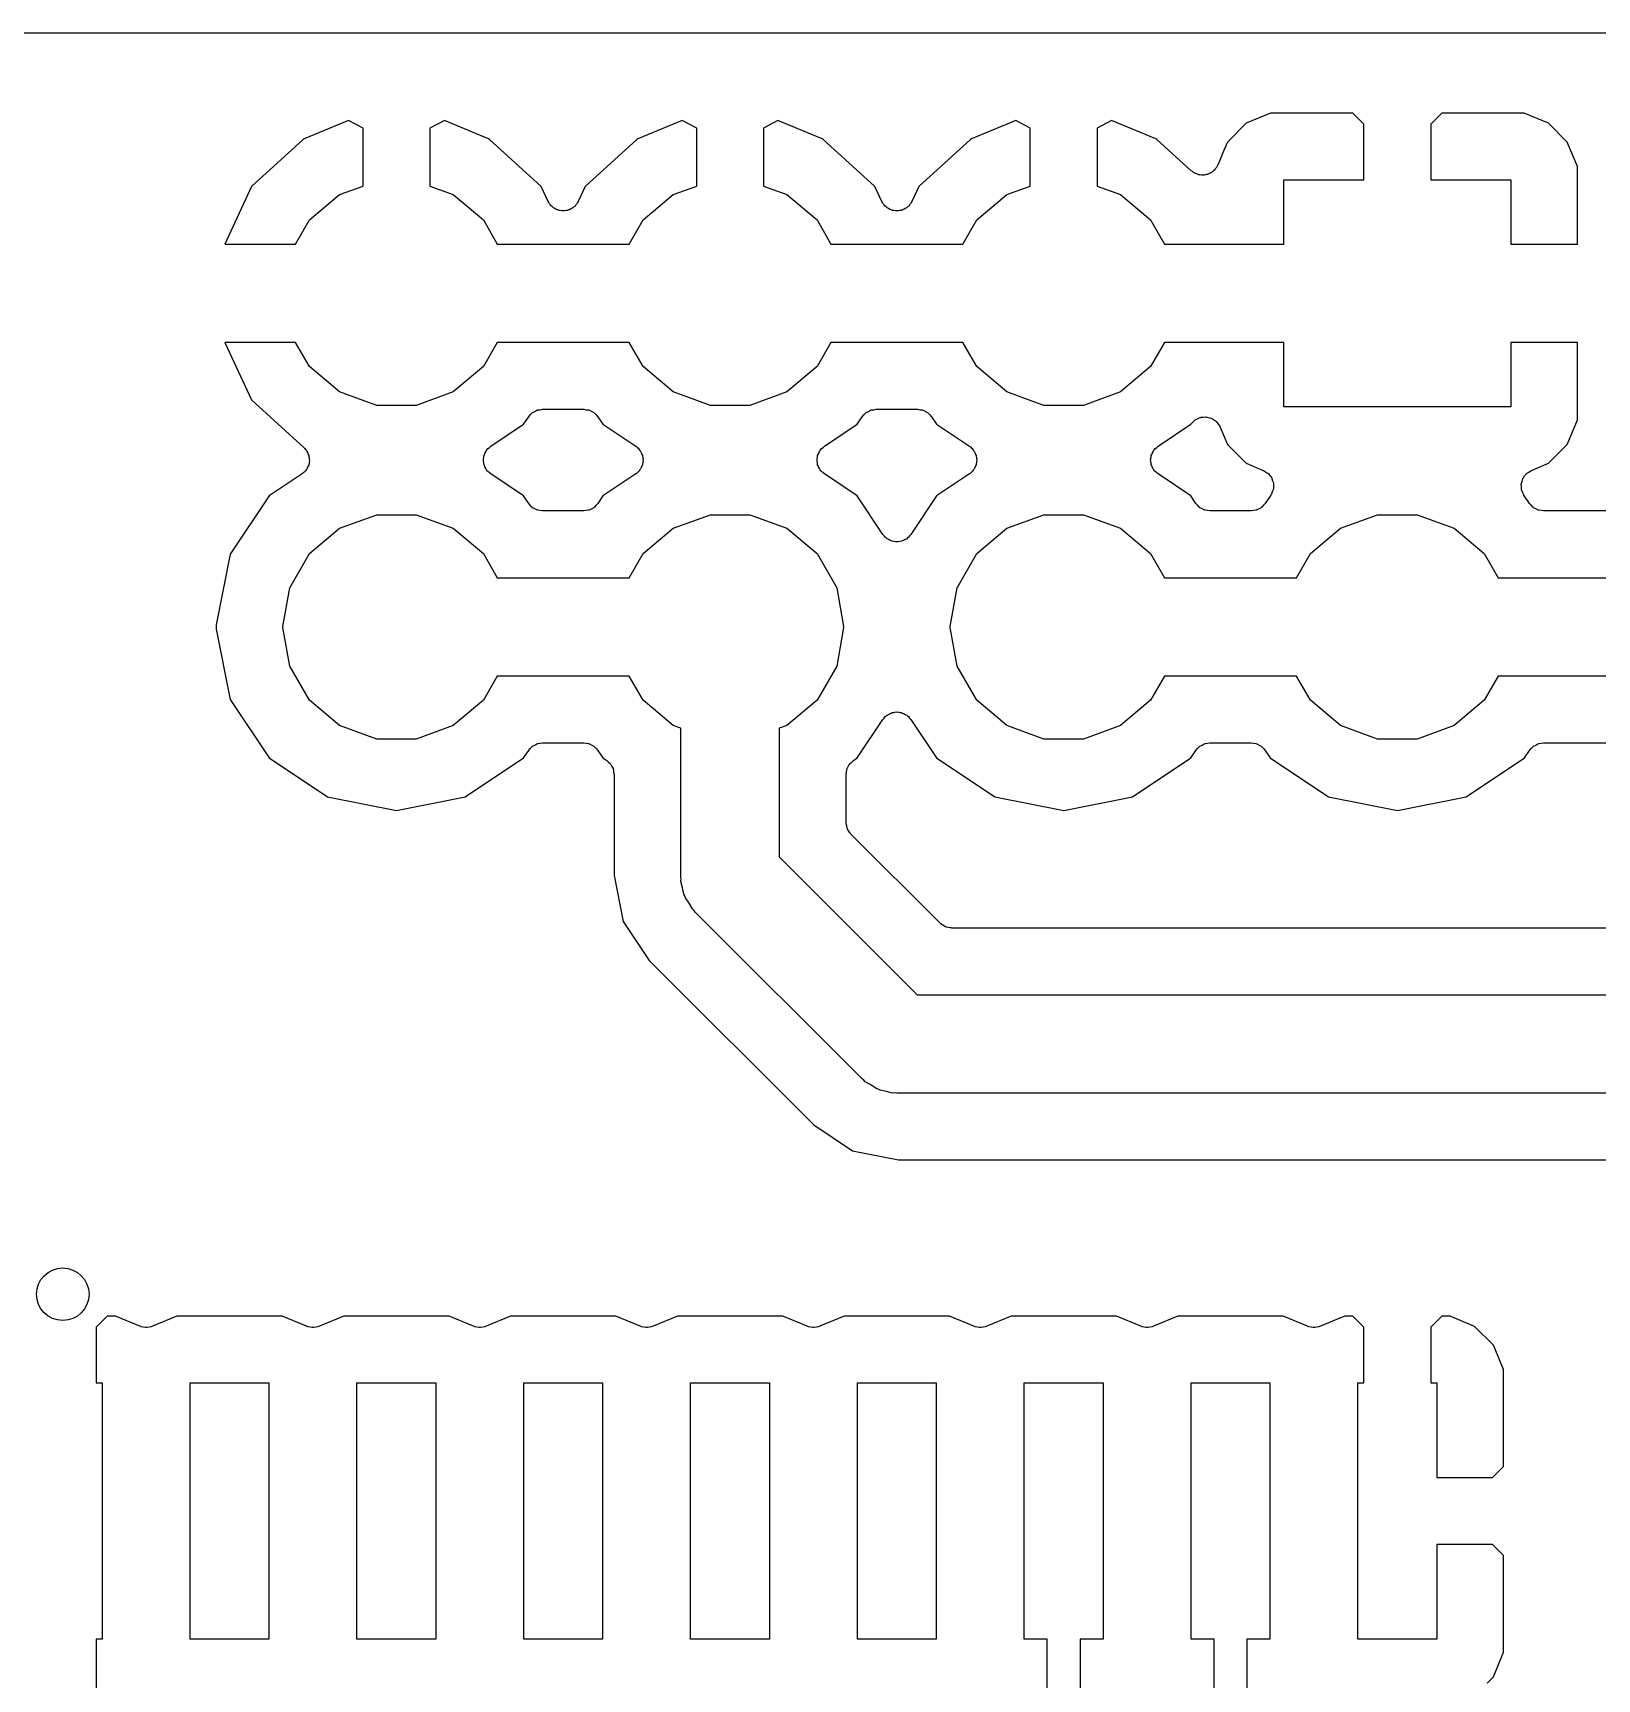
# Model space of a CAD drawing. Extents: x 99.6 to 135.3, y -116.3 to -28.5.
# Drawn here: x 117.25 to 129.16, y -41.03 to -28.5 of the extents above; entities that cross this region are included whole.
import ezdxf

# ---------------------------------------------------------------- set-up
doc = ezdxf.new("R2010")
doc.units = 0
doc.header["$MEASUREMENT"] = 0
doc.layers.add('BLACK', color=7, linetype='CONTINUOUS')

msp = doc.modelspace()

# ---------------------------------------------------------------- linework, layer by layer
at = {"layer": 'Black'}
for p, q in [((99.745, -28.498), (135.205, -28.498)), ((119.65, -29.1651), (119.314, -29.3043)), ((119.761, -29.2231), (119.65, -29.1651)), ((120.38, -29.1651), (120.269, -29.2231)), ((120.716, -29.3043), (120.38, -29.1651)), ((122.19, -29.1651), (121.854, -29.3043)), ((122.301, -29.2231), (122.19, -29.1651)), ((122.92, -29.1651), (122.809, -29.2231)), ((123.256, -29.3043), (122.92, -29.1651)), ((124.73, -29.1651), (124.394, -29.3043)), ((124.841, -29.2231), (124.73, -29.1651)), ((125.46, -29.1651), (125.349, -29.2231)), ((125.796, -29.3043), (125.46, -29.1651)), ((126.484, -29.1857), (126.341, -29.3286)), ((126.67, -29.1084), (126.484, -29.1857)), ((126.484, -29.1857), (126.484, -29.1857)), ((126.484, -29.1857), (126.484, -29.1857)), ((127.297, -29.1084), (126.67, -29.1084)), ((127.381, -29.1928), (127.297, -29.1084)), ((127.381, -29.6164), (127.381, -29.1928)), ((127.973, -29.1084), (127.889, -29.1928)), ((127.889, -29.1928), (127.889, -29.6164)), ((128.6, -29.1084), (127.973, -29.1084)), ((128.786, -29.1857), (128.6, -29.1084)), ((128.929, -29.3286), (128.786, -29.1857)), ((119.305, -29.3103), (118.912, -29.6683)), ((119.314, -29.3043), (119.305, -29.3103)), ((119.761, -29.6641), (119.761, -29.2231)), ((120.269, -29.2231), (120.269, -29.6641)), ((120.725, -29.3103), (120.716, -29.3043)), ((121.118, -29.6683), (120.725, -29.3103)), ((121.845, -29.3103), (121.452, -29.6683)), ((121.854, -29.3043), (121.845, -29.3103)), ((122.301, -29.6641), (122.301, -29.2231)), ((122.809, -29.2231), (122.809, -29.6641)), ((123.265, -29.3103), (123.256, -29.3043)), ((123.658, -29.6683), (123.265, -29.3103)), ((124.385, -29.3103), (123.992, -29.6683)), ((124.394, -29.3043), (124.385, -29.3103)), ((124.841, -29.6641), (124.841, -29.2231)), ((125.349, -29.2231), (125.349, -29.6641)), ((125.805, -29.3103), (125.796, -29.3043)), ((126.066, -29.5479), (125.805, -29.3103)), ((126.312, -29.3972), (126.286, -29.4606)), ((126.341, -29.3286), (126.312, -29.3972)), ((126.341, -29.3286), (126.341, -29.3286)), ((126.341, -29.3286), (126.341, -29.3286)), ((126.341, -29.3286), (126.341, -29.3286)), ((129.007, -29.5154), (128.929, -29.3286)), ((126.075, -29.5538), (126.066, -29.5479)), ((126.083, -29.5612), (126.075, -29.5538)), ((126.093, -29.5655), (126.083, -29.5612)), ((126.103, -29.5715), (126.093, -29.5655)), ((126.114, -29.5739), (126.103, -29.5715)), ((126.124, -29.5781), (126.114, -29.5739)), ((126.199, -29.5701), (126.19, -29.5752)), ((126.21, -29.5668), (126.199, -29.5701)), ((126.219, -29.5599), (126.21, -29.5668)), ((126.229, -29.5547), (126.219, -29.5599)), ((126.236, -29.5466), (126.229, -29.5547)), ((126.245, -29.5399), (126.236, -29.5466)), ((126.251, -29.5304), (126.245, -29.5399)), ((126.259, -29.5221), (126.251, -29.5304)), ((126.263, -29.512), (126.259, -29.5221)), ((126.269, -29.5027), (126.263, -29.512)), ((126.286, -29.4606), (126.269, -29.5027)), ((129.007, -30.105), (129.007, -29.5154)), ((118.912, -29.6683), (118.708, -30.105)), ((119.583, -29.7288), (119.761, -29.6641)), ((120.269, -29.6641), (120.447, -29.7288)), ((121.17, -29.7802), (121.118, -29.6683)), ((121.452, -29.6683), (121.4, -29.7802)), ((122.123, -29.7288), (122.301, -29.6641)), ((122.809, -29.6641), (122.987, -29.7288)), ((123.71, -29.7802), (123.658, -29.6683)), ((123.992, -29.6683), (123.94, -29.7802)), ((124.663, -29.7288), (124.841, -29.6641)), ((125.349, -29.6641), (125.527, -29.7288)), ((126.135, -29.5786), (126.124, -29.5781)), ((126.146, -29.581), (126.135, -29.5786)), ((126.157, -29.5796), (126.146, -29.581)), ((126.168, -29.58), (126.157, -29.5796)), ((126.179, -29.5767), (126.168, -29.58)), ((126.19, -29.5752), (126.179, -29.5767)), ((126.771, -30.105), (126.771, -29.6164)), ((126.771, -29.6164), (127.381, -29.6164)), ((127.889, -29.6164), (128.499, -29.6164)), ((128.499, -29.6164), (128.499, -30.105)), ((119.353, -29.9216), (119.583, -29.7288)), ((120.447, -29.7288), (120.677, -29.9216)), ((121.176, -29.7891), (121.17, -29.7802)), ((121.181, -29.799), (121.176, -29.7891)), ((121.189, -29.807), (121.181, -29.799)), ((121.195, -29.8163), (121.189, -29.807)), ((121.204, -29.8225), (121.195, -29.8163)), ((121.212, -29.8302), (121.204, -29.8225)), ((121.366, -29.8225), (121.358, -29.8302)), ((121.375, -29.8163), (121.366, -29.8225)), ((121.381, -29.807), (121.375, -29.8163)), ((121.389, -29.799), (121.381, -29.807)), ((121.394, -29.7891), (121.389, -29.799)), ((121.4, -29.7802), (121.394, -29.7891)), ((121.893, -29.9216), (122.123, -29.7288)), ((122.987, -29.7288), (123.217, -29.9216)), ((123.716, -29.7891), (123.71, -29.7802)), ((123.721, -29.799), (123.716, -29.7891)), ((123.729, -29.807), (123.721, -29.799)), ((123.735, -29.8163), (123.729, -29.807)), ((123.744, -29.8225), (123.735, -29.8163)), ((123.752, -29.8302), (123.744, -29.8225)), ((123.906, -29.8225), (123.898, -29.8302)), ((123.915, -29.8163), (123.906, -29.8225)), ((123.921, -29.807), (123.915, -29.8163)), ((123.929, -29.799), (123.921, -29.807)), ((123.934, -29.7891), (123.929, -29.799)), ((123.94, -29.7802), (123.934, -29.7891)), ((124.433, -29.9216), (124.663, -29.7288)), ((125.527, -29.7288), (125.757, -29.9216)), ((119.248, -30.105), (119.353, -29.9216)), ((120.677, -29.9216), (120.782, -30.105)), ((121.222, -29.835), (121.212, -29.8302)), ((121.232, -29.8415), (121.222, -29.835)), ((121.242, -29.8443), (121.232, -29.8415)), ((121.252, -29.8489), (121.242, -29.8443)), ((121.263, -29.8499), (121.252, -29.8489)), ((121.274, -29.8529), (121.263, -29.8499)), ((121.285, -29.8519), (121.274, -29.8529)), ((121.296, -29.8529), (121.285, -29.8519)), ((121.307, -29.8499), (121.296, -29.8529)), ((121.318, -29.8489), (121.307, -29.8499)), ((121.328, -29.8443), (121.318, -29.8489)), ((121.338, -29.8415), (121.328, -29.8443)), ((121.348, -29.835), (121.338, -29.8415)), ((121.358, -29.8302), (121.348, -29.835)), ((121.788, -30.105), (121.893, -29.9216)), ((123.217, -29.9216), (123.322, -30.105)), ((123.762, -29.835), (123.752, -29.8302)), ((123.772, -29.8415), (123.762, -29.835)), ((123.782, -29.8443), (123.772, -29.8415)), ((123.792, -29.8489), (123.782, -29.8443)), ((123.803, -29.8499), (123.792, -29.8489)), ((123.814, -29.8529), (123.803, -29.8499)), ((123.825, -29.8519), (123.814, -29.8529)), ((123.836, -29.8529), (123.825, -29.8519)), ((123.847, -29.8499), (123.836, -29.8529)), ((123.858, -29.8489), (123.847, -29.8499)), ((123.868, -29.8443), (123.858, -29.8489)), ((123.878, -29.8415), (123.868, -29.8443)), ((123.888, -29.835), (123.878, -29.8415)), ((123.898, -29.8302), (123.888, -29.835)), ((124.328, -30.105), (124.433, -29.9216)), ((125.757, -29.9216), (125.862, -30.105)), ((118.708, -30.105), (119.248, -30.105)), ((120.782, -30.105), (121.788, -30.105)), ((123.322, -30.105), (124.328, -30.105)), ((125.862, -30.105), (126.771, -30.105)), ((128.499, -30.105), (129.007, -30.105)), ((119.248, -30.855), (118.708, -30.855)), ((118.708, -30.855), (118.912, -31.2917)), ((119.353, -31.0384), (119.248, -30.855)), ((120.782, -30.855), (120.677, -31.0384)), ((121.788, -30.855), (120.782, -30.855)), ((121.893, -31.0384), (121.788, -30.855)), ((123.322, -30.855), (123.217, -31.0384)), ((124.328, -30.855), (123.322, -30.855)), ((124.433, -31.0384), (124.328, -30.855)), ((125.862, -30.855), (125.757, -31.0384)), ((126.771, -30.855), (125.862, -30.855)), ((126.771, -31.3436), (126.771, -30.855)), ((129.007, -30.855), (128.499, -30.855)), ((128.499, -30.855), (128.499, -31.3436)), ((129.007, -31.4446), (129.007, -30.855)), ((119.583, -31.2312), (119.353, -31.0384)), ((120.677, -31.0384), (120.447, -31.2312)), ((122.123, -31.2312), (121.893, -31.0384)), ((123.217, -31.0384), (122.987, -31.2312)), ((124.663, -31.2312), (124.433, -31.0384)), ((125.757, -31.0384), (125.527, -31.2312)), ((118.912, -31.2917), (119.312, -31.6562)), ((119.761, -31.2959), (119.583, -31.2312)), ((119.865, -31.3338), (119.761, -31.2959)), ((120.447, -31.2312), (120.165, -31.3338)), ((122.301, -31.2959), (122.123, -31.2312)), ((122.405, -31.3338), (122.301, -31.2959)), ((122.987, -31.2312), (122.705, -31.3338)), ((124.841, -31.2959), (124.663, -31.2312)), ((124.945, -31.3338), (124.841, -31.2959)), ((125.527, -31.2312), (125.245, -31.3338)), ((120.165, -31.3338), (119.865, -31.3338)), ((120.983, -31.4775), (121.022, -31.4194)), ((121.022, -31.4194), (121.034, -31.4065)), ((121.034, -31.4065), (121.046, -31.3927)), ((121.046, -31.3927), (121.049, -31.3906)), ((121.049, -31.3906), (121.052, -31.3876)), ((121.052, -31.3876), (121.068, -31.3796)), ((121.068, -31.3796), (121.084, -31.3707)), ((121.084, -31.3707), (121.088, -31.3699)), ((121.088, -31.3699), (121.092, -31.3681)), ((121.092, -31.3681), (121.11, -31.3661)), ((121.11, -31.3661), (121.127, -31.363)), ((121.127, -31.363), (121.443, -31.363)), ((121.443, -31.363), (121.46, -31.3661)), ((121.46, -31.3661), (121.478, -31.3681)), ((121.478, -31.3681), (121.482, -31.3699)), ((121.482, -31.3699), (121.486, -31.3707)), ((121.486, -31.3707), (121.502, -31.3796)), ((121.502, -31.3796), (121.518, -31.3876)), ((121.518, -31.3876), (121.521, -31.3906)), ((121.521, -31.3906), (121.524, -31.3927)), ((121.524, -31.3927), (121.536, -31.4065)), ((121.536, -31.4065), (121.548, -31.4194)), ((121.548, -31.4194), (121.587, -31.4775)), ((122.705, -31.3338), (122.405, -31.3338)), ((123.523, -31.4775), (123.562, -31.4194)), ((123.562, -31.4194), (123.574, -31.4065)), ((123.574, -31.4065), (123.586, -31.3927)), ((123.586, -31.3927), (123.589, -31.3906)), ((123.589, -31.3906), (123.592, -31.3876)), ((123.592, -31.3876), (123.608, -31.3796)), ((123.608, -31.3796), (123.624, -31.3707)), ((123.624, -31.3707), (123.628, -31.3699)), ((123.628, -31.3699), (123.632, -31.3681)), ((123.632, -31.3681), (123.65, -31.3661)), ((123.65, -31.3661), (123.667, -31.363)), ((123.667, -31.363), (123.983, -31.363)), ((123.983, -31.363), (124, -31.3661)), ((124, -31.3661), (124.018, -31.3681)), ((124.018, -31.3681), (124.022, -31.3699)), ((124.022, -31.3699), (124.026, -31.3707)), ((124.026, -31.3707), (124.042, -31.3796)), ((124.042, -31.3796), (124.058, -31.3876)), ((124.058, -31.3876), (124.061, -31.3906)), ((124.061, -31.3906), (124.064, -31.3927)), ((124.064, -31.3927), (124.076, -31.4065)), ((124.076, -31.4065), (124.088, -31.4194)), ((124.088, -31.4194), (124.127, -31.4775)), ((125.245, -31.3338), (124.945, -31.3338)), ((126.081, -31.4585), (126.094, -31.4456)), ((126.094, -31.4456), (126.097, -31.4437)), ((126.097, -31.4437), (126.1, -31.4409)), ((126.1, -31.4409), (126.117, -31.434)), ((126.117, -31.434), (126.133, -31.4261)), ((126.133, -31.4261), (126.137, -31.4256)), ((126.137, -31.4256), (126.141, -31.424)), ((126.141, -31.424), (126.159, -31.4232)), ((126.159, -31.4232), (126.177, -31.4212)), ((126.177, -31.4212), (126.181, -31.4222)), ((126.181, -31.4222), (126.185, -31.4221)), ((126.185, -31.4221), (126.202, -31.4275)), ((126.202, -31.4275), (126.22, -31.4317)), ((126.22, -31.4317), (126.223, -31.4341)), ((126.223, -31.4341), (126.227, -31.4353)), ((126.227, -31.4353), (126.242, -31.4463)), ((126.242, -31.4463), (126.257, -31.4562)), ((128.499, -31.3436), (126.771, -31.3436)), ((128.964, -31.5468), (129.007, -31.4446)), ((120.733, -31.6444), (120.983, -31.4775)), ((121.587, -31.4775), (121.837, -31.6444)), ((123.273, -31.6444), (123.523, -31.4775)), ((124.127, -31.4775), (124.377, -31.6444)), ((125.813, -31.6444), (126.063, -31.4775)), ((126.063, -31.4774), (126.066, -31.4744)), ((126.063, -31.4775), (126.063, -31.4774)), ((126.066, -31.4744), (126.068, -31.4707)), ((126.068, -31.4707), (126.081, -31.4585)), ((126.257, -31.4562), (126.259, -31.4596)), ((126.259, -31.4596), (126.262, -31.4622)), ((126.262, -31.4622), (126.272, -31.4773)), ((126.272, -31.4773), (126.283, -31.4918)), ((126.283, -31.4918), (126.284, -31.4958)), ((126.284, -31.4958), (126.286, -31.4994)), ((126.286, -31.4994), (126.341, -31.6314)), ((128.929, -31.6314), (128.964, -31.5468)), ((119.312, -31.6562), (119.314, -31.6596)), ((119.314, -31.6596), (119.318, -31.6622)), ((119.318, -31.6622), (119.323, -31.6691)), ((119.323, -31.6691), (119.329, -31.6749)), ((119.329, -31.6749), (119.333, -31.6836)), ((119.333, -31.6836), (119.339, -31.6911)), ((119.339, -31.6911), (119.34, -31.6952)), ((119.34, -31.6952), (119.342, -31.6989)), ((119.342, -31.6989), (119.344, -31.707)), ((120.686, -31.707), (120.688, -31.6989)), ((120.688, -31.6989), (120.695, -31.6873)), ((120.695, -31.6873), (120.701, -31.6749)), ((120.701, -31.6749), (120.707, -31.6691)), ((120.707, -31.6691), (120.712, -31.6622)), ((120.712, -31.6622), (120.723, -31.654)), ((120.723, -31.654), (120.733, -31.6444)), ((121.837, -31.6444), (121.842, -31.6492)), ((121.842, -31.6492), (121.848, -31.6527)), ((121.848, -31.6527), (121.852, -31.6581)), ((121.852, -31.6581), (121.858, -31.6622)), ((121.858, -31.6622), (121.863, -31.6691)), ((121.863, -31.6691), (121.869, -31.6749)), ((121.869, -31.6749), (121.872, -31.6812)), ((121.872, -31.6812), (121.876, -31.6865)), ((121.876, -31.6865), (121.879, -31.693)), ((121.879, -31.693), (121.882, -31.6989)), ((121.882, -31.6989), (121.884, -31.707)), ((123.226, -31.707), (123.228, -31.6989)), ((123.228, -31.6989), (123.235, -31.6873)), ((123.235, -31.6873), (123.241, -31.6749)), ((123.241, -31.6749), (123.247, -31.6691)), ((123.247, -31.6691), (123.252, -31.6622)), ((123.252, -31.6622), (123.263, -31.654)), ((123.263, -31.654), (123.273, -31.6444)), ((124.377, -31.6444), (124.382, -31.6492)), ((124.382, -31.6492), (124.388, -31.6527)), ((124.388, -31.6527), (124.392, -31.6581)), ((124.392, -31.6581), (124.398, -31.6622)), ((124.398, -31.6622), (124.403, -31.6691)), ((124.403, -31.6691), (124.409, -31.6749)), ((124.409, -31.6749), (124.412, -31.6812)), ((124.412, -31.6812), (124.416, -31.6865)), ((124.416, -31.6865), (124.419, -31.693)), ((124.419, -31.693), (124.422, -31.6989)), ((124.422, -31.6989), (124.424, -31.707)), ((125.766, -31.707), (125.768, -31.6989)), ((125.768, -31.6989), (125.775, -31.6873)), ((125.775, -31.6873), (125.781, -31.6749)), ((125.781, -31.6749), (125.787, -31.6691)), ((125.787, -31.6691), (125.792, -31.6622)), ((125.792, -31.6622), (125.803, -31.654)), ((125.803, -31.654), (125.813, -31.6444)), ((126.341, -31.6314), (126.484, -31.7743)), ((128.786, -31.7743), (128.929, -31.6314)), ((128.929, -31.6314), (128.929, -31.6314)), ((128.929, -31.6314), (128.929, -31.6314)), ((119.329, -31.8251), (119.323, -31.8309)), ((119.331, -31.8212), (119.329, -31.8251)), ((119.333, -31.818), (119.331, -31.8212)), ((119.337, -31.8092), (119.333, -31.818)), ((119.342, -31.8011), (119.337, -31.8092)), ((119.344, -31.793), (119.342, -31.8011)), ((119.344, -31.707), (119.348, -31.7145)), ((119.348, -31.7855), (119.344, -31.793)), ((119.348, -31.7145), (119.349, -31.7241)), ((119.349, -31.7812), (119.348, -31.7855)), ((119.349, -31.7241), (119.352, -31.7332)), ((119.35, -31.7773), (119.349, -31.7812)), ((119.351, -31.7677), (119.35, -31.7773)), ((119.353, -31.7583), (119.351, -31.7677)), ((119.352, -31.7332), (119.352, -31.7375)), ((119.352, -31.7375), (119.353, -31.7417)), ((119.353, -31.7417), (119.352, -31.75)), ((119.352, -31.75), (119.353, -31.7583)), ((120.677, -31.7417), (120.68, -31.7282)), ((120.678, -31.75), (120.677, -31.7417)), ((120.677, -31.7583), (120.678, -31.75)), ((120.68, -31.7718), (120.677, -31.7583)), ((120.68, -31.7282), (120.682, -31.7145)), ((120.682, -31.7855), (120.68, -31.7718)), ((120.682, -31.7145), (120.686, -31.707)), ((120.686, -31.793), (120.682, -31.7855)), ((120.688, -31.8011), (120.686, -31.793)), ((120.695, -31.8127), (120.688, -31.8011)), ((120.701, -31.8251), (120.695, -31.8127)), ((120.707, -31.8309), (120.701, -31.8251)), ((121.869, -31.8251), (121.863, -31.8309)), ((121.872, -31.8188), (121.869, -31.8251)), ((121.876, -31.8135), (121.872, -31.8188)), ((121.879, -31.8069), (121.876, -31.8135)), ((121.882, -31.8011), (121.879, -31.8069)), ((121.884, -31.793), (121.882, -31.8011)), ((121.884, -31.707), (121.888, -31.7145)), ((121.888, -31.7855), (121.884, -31.793)), ((121.888, -31.7145), (121.889, -31.7214)), ((121.889, -31.7786), (121.888, -31.7855)), ((121.889, -31.7214), (121.891, -31.7279)), ((121.891, -31.7721), (121.889, -31.7786)), ((121.891, -31.7279), (121.891, -31.7349)), ((121.891, -31.7349), (121.893, -31.7417)), ((121.893, -31.7583), (121.891, -31.7651)), ((121.891, -31.7651), (121.891, -31.7721)), ((121.893, -31.7417), (121.892, -31.75)), ((121.892, -31.75), (121.893, -31.7583)), ((123.217, -31.7417), (123.22, -31.7282)), ((123.218, -31.75), (123.217, -31.7417)), ((123.217, -31.7583), (123.218, -31.75)), ((123.22, -31.7718), (123.217, -31.7583)), ((123.22, -31.7282), (123.222, -31.7145)), ((123.222, -31.7855), (123.22, -31.7718)), ((123.222, -31.7145), (123.226, -31.707)), ((123.226, -31.793), (123.222, -31.7855)), ((123.228, -31.8011), (123.226, -31.793)), ((123.235, -31.8127), (123.228, -31.8011)), ((123.241, -31.8251), (123.235, -31.8127)), ((123.247, -31.8309), (123.241, -31.8251)), ((124.409, -31.8251), (124.403, -31.8309)), ((124.412, -31.8188), (124.409, -31.8251)), ((124.416, -31.8135), (124.412, -31.8188)), ((124.419, -31.8069), (124.416, -31.8135)), ((124.422, -31.8011), (124.419, -31.8069)), ((124.424, -31.793), (124.422, -31.8011)), ((124.424, -31.707), (124.428, -31.7145)), ((124.428, -31.7855), (124.424, -31.793)), ((124.428, -31.7145), (124.429, -31.7214)), ((124.429, -31.7786), (124.428, -31.7855)), ((124.429, -31.7214), (124.431, -31.7279)), ((124.431, -31.7721), (124.429, -31.7786)), ((124.431, -31.7279), (124.431, -31.7349)), ((124.431, -31.7349), (124.433, -31.7417)), ((124.433, -31.7583), (124.431, -31.7651)), ((124.431, -31.7651), (124.431, -31.7721)), ((124.433, -31.7417), (124.432, -31.75)), ((124.432, -31.75), (124.433, -31.7583)), ((125.757, -31.7417), (125.76, -31.7282)), ((125.758, -31.75), (125.757, -31.7417)), ((125.757, -31.7583), (125.758, -31.75)), ((125.76, -31.7718), (125.757, -31.7583)), ((125.76, -31.7282), (125.762, -31.7145)), ((125.762, -31.7855), (125.76, -31.7718)), ((125.762, -31.7145), (125.766, -31.707)), ((125.766, -31.793), (125.762, -31.7855)), ((125.768, -31.8011), (125.766, -31.793)), ((125.775, -31.8127), (125.768, -31.8011)), ((125.781, -31.8251), (125.775, -31.8127)), ((125.787, -31.8309), (125.781, -31.8251)), ((126.484, -31.7743), (126.614, -31.8283)), ((126.614, -31.8283), (126.615, -31.8291)), ((126.615, -31.8291), (126.617, -31.8294)), ((126.617, -31.8294), (126.632, -31.8394)), ((128.636, -31.8409), (128.653, -31.8294)), ((128.653, -31.8294), (128.655, -31.8291)), ((128.655, -31.8291), (128.656, -31.8283)), ((128.655, -31.8291), (128.655, -31.8291)), ((128.656, -31.8283), (128.786, -31.7743)), ((128.786, -31.7743), (128.786, -31.7743)), ((119.297, -31.8556), (119.047, -32.0225)), ((119.3, -31.8526), (119.297, -31.8556)), ((119.297, -31.8556), (119.297, -31.8556)), ((119.304, -31.8506), (119.3, -31.8526)), ((119.31, -31.8435), (119.304, -31.8506)), ((119.318, -31.8378), (119.31, -31.8435)), ((119.323, -31.8309), (119.318, -31.8378)), ((120.712, -31.8378), (120.707, -31.8309)), ((120.723, -31.846), (120.712, -31.8378)), ((120.733, -31.8556), (120.723, -31.846)), ((120.983, -32.0225), (120.733, -31.8556)), ((121.837, -31.8556), (121.587, -32.0225)), ((121.842, -31.8508), (121.837, -31.8556)), ((121.848, -31.8473), (121.842, -31.8508)), ((121.852, -31.8419), (121.848, -31.8473)), ((121.858, -31.8378), (121.852, -31.8419)), ((121.863, -31.8309), (121.858, -31.8378)), ((123.252, -31.8378), (123.247, -31.8309)), ((123.263, -31.846), (123.252, -31.8378)), ((123.273, -31.8556), (123.263, -31.846)), ((123.523, -32.0225), (123.273, -31.8556)), ((124.377, -31.8556), (124.127, -32.0225)), ((124.382, -31.8508), (124.377, -31.8556)), ((124.388, -31.8473), (124.382, -31.8508)), ((124.392, -31.8419), (124.388, -31.8473)), ((124.398, -31.8378), (124.392, -31.8419)), ((124.403, -31.8309), (124.398, -31.8378)), ((125.792, -31.8378), (125.787, -31.8309)), ((125.803, -31.846), (125.792, -31.8378)), ((125.813, -31.8556), (125.803, -31.846)), ((126.063, -32.0225), (125.813, -31.8556)), ((126.632, -31.8394), (126.647, -31.8484)), ((126.647, -31.8484), (126.649, -31.8505)), ((126.649, -31.8505), (126.651, -31.852)), ((126.651, -31.852), (126.652, -31.8531)), ((126.652, -31.8531), (126.653, -31.8539)), ((126.653, -31.8539), (126.664, -31.8684)), ((126.664, -31.8684), (126.676, -31.8821)), ((126.676, -31.8821), (126.676, -31.8848)), ((126.676, -31.8848), (126.678, -31.887)), ((126.678, -31.887), (126.679, -31.8883)), ((126.679, -31.8883), (126.679, -31.8895)), ((126.679, -31.8895), (126.684, -31.9067)), ((126.684, -31.9067), (126.691, -31.9236)), ((126.691, -31.9236), (126.691, -31.9264)), ((126.691, -31.9264), (126.691, -31.9291)), ((126.691, -31.9291), (126.691, -31.9305)), ((126.691, -31.9305), (126.692, -31.9318)), ((126.692, -31.9318), (126.691, -31.9497)), ((126.691, -31.9497), (126.691, -31.9677)), ((128.578, -31.9318), (128.579, -31.9305)), ((128.58, -31.9525), (128.578, -31.9318)), ((128.579, -31.9291), (128.585, -31.9093)), ((128.579, -31.9305), (128.579, -31.9291)), ((128.58, -31.9731), (128.58, -31.9525)), ((128.585, -31.9093), (128.591, -31.8895)), ((128.591, -31.8883), (128.592, -31.887)), ((128.591, -31.8895), (128.591, -31.8883)), ((128.592, -31.887), (128.604, -31.8706)), ((128.604, -31.8706), (128.617, -31.8539)), ((128.617, -31.8539), (128.618, -31.8531)), ((128.618, -31.8531), (128.619, -31.852)), ((128.619, -31.852), (128.636, -31.8409)), ((128.636, -31.8409), (128.636, -31.8409)), ((119.047, -32.0225), (118.75, -32.4667)), ((119.047, -32.0225), (119.047, -32.0225)), ((121.022, -32.0806), (120.983, -32.0225)), ((121.034, -32.0935), (121.022, -32.0806)), ((121.548, -32.0806), (121.536, -32.0935)), ((121.587, -32.0225), (121.548, -32.0806)), ((123.719, -32.3163), (123.523, -32.0225)), ((124.127, -32.0225), (123.931, -32.3163)), ((126.102, -32.0806), (126.063, -32.0225)), ((126.114, -32.0935), (126.102, -32.0806)), ((126.628, -32.0806), (126.616, -32.0935)), ((126.671, -32.0162), (126.628, -32.0806)), ((126.672, -32.0149), (126.671, -32.0162)), ((126.673, -32.0139), (126.672, -32.0149)), ((126.674, -32.0113), (126.673, -32.0139)), ((126.676, -32.0091), (126.674, -32.0113)), ((126.682, -31.9923), (126.676, -32.0091)), ((126.689, -31.9758), (126.682, -31.9923)), ((126.69, -31.9731), (126.689, -31.9744)), ((126.689, -31.9744), (126.689, -31.9758)), ((126.691, -31.9677), (126.69, -31.9703)), ((126.69, -31.9703), (126.69, -31.9731)), ((128.581, -31.9744), (128.58, -31.9731)), ((128.581, -31.9758), (128.581, -31.9744)), ((128.589, -31.9948), (128.581, -31.9758)), ((128.597, -32.0139), (128.589, -31.9948)), ((128.589, -31.9948), (128.589, -31.9948)), ((128.598, -32.0149), (128.597, -32.0139)), ((128.597, -32.0139), (128.597, -32.0139)), ((128.599, -32.0162), (128.598, -32.0149)), ((128.642, -32.0806), (128.599, -32.0162)), ((128.654, -32.0935), (128.642, -32.0806)), ((119.583, -32.2688), (119.865, -32.1662)), ((119.865, -32.1662), (120.165, -32.1662)), ((120.165, -32.1662), (120.447, -32.2688)), ((121.046, -32.1073), (121.034, -32.0935)), ((121.049, -32.1094), (121.046, -32.1073)), ((121.052, -32.1124), (121.049, -32.1094)), ((121.068, -32.1204), (121.052, -32.1124)), ((121.084, -32.1293), (121.068, -32.1204)), ((121.088, -32.1301), (121.084, -32.1293)), ((121.092, -32.1319), (121.088, -32.1301)), ((121.11, -32.1339), (121.092, -32.1319)), ((121.127, -32.137), (121.11, -32.1339)), ((121.443, -32.137), (121.127, -32.137)), ((121.46, -32.1339), (121.443, -32.137)), ((121.478, -32.1319), (121.46, -32.1339)), ((121.482, -32.1301), (121.478, -32.1319)), ((121.486, -32.1293), (121.482, -32.1301)), ((121.502, -32.1204), (121.486, -32.1293)), ((121.518, -32.1124), (121.502, -32.1204)), ((121.521, -32.1094), (121.518, -32.1124)), ((121.524, -32.1073), (121.521, -32.1094)), ((121.536, -32.0935), (121.524, -32.1073)), ((122.123, -32.2688), (122.405, -32.1662)), ((122.405, -32.1662), (122.705, -32.1662)), ((122.705, -32.1662), (122.987, -32.2688)), ((124.663, -32.2688), (124.945, -32.1662)), ((124.945, -32.1662), (125.245, -32.1662)), ((125.245, -32.1662), (125.527, -32.2688)), ((126.126, -32.1073), (126.114, -32.0935)), ((126.129, -32.1094), (126.126, -32.1073)), ((126.132, -32.1124), (126.129, -32.1094)), ((126.148, -32.1204), (126.132, -32.1124)), ((126.164, -32.1293), (126.148, -32.1204)), ((126.168, -32.1301), (126.164, -32.1293)), ((126.172, -32.1319), (126.168, -32.1301)), ((126.19, -32.1339), (126.172, -32.1319)), ((126.207, -32.137), (126.19, -32.1339)), ((126.523, -32.137), (126.207, -32.137)), ((126.54, -32.1339), (126.523, -32.137)), ((126.558, -32.1319), (126.54, -32.1339)), ((126.562, -32.1301), (126.558, -32.1319)), ((126.566, -32.1293), (126.562, -32.1301)), ((126.582, -32.1204), (126.566, -32.1293)), ((126.598, -32.1124), (126.582, -32.1204)), ((126.601, -32.1094), (126.598, -32.1124)), ((126.604, -32.1073), (126.601, -32.1094)), ((126.616, -32.0935), (126.604, -32.1073)), ((127.203, -32.2688), (127.485, -32.1662)), ((127.485, -32.1662), (127.785, -32.1662)), ((127.785, -32.1662), (128.067, -32.2688)), ((128.666, -32.1073), (128.654, -32.0935)), ((128.669, -32.1094), (128.666, -32.1073)), ((128.672, -32.1124), (128.669, -32.1094)), ((128.688, -32.1204), (128.672, -32.1124)), ((128.704, -32.1293), (128.688, -32.1204)), ((128.708, -32.1301), (128.704, -32.1293)), ((128.712, -32.1319), (128.708, -32.1301)), ((128.73, -32.1339), (128.712, -32.1319)), ((128.747, -32.137), (128.73, -32.1339)), ((131.432, -32.137), (128.747, -32.137)), ((119.353, -32.4616), (119.583, -32.2688)), ((120.447, -32.2688), (120.677, -32.4616)), ((121.893, -32.4616), (122.123, -32.2688)), ((122.987, -32.2688), (123.217, -32.4616)), ((123.729, -32.3263), (123.719, -32.3163)), ((123.737, -32.3375), (123.729, -32.3263)), ((123.921, -32.3263), (123.913, -32.3375)), ((123.931, -32.3163), (123.921, -32.3263)), ((124.433, -32.4616), (124.663, -32.2688)), ((125.527, -32.2688), (125.757, -32.4616)), ((126.973, -32.4616), (127.203, -32.2688)), ((128.067, -32.2688), (128.297, -32.4616)), ((123.744, -32.3421), (123.737, -32.3375)), ((123.75, -32.3482), (123.744, -32.3421)), ((123.762, -32.3543), (123.75, -32.3482)), ((123.774, -32.362), (123.762, -32.3543)), ((123.782, -32.364), (123.774, -32.362)), ((123.789, -32.3677), (123.782, -32.364)), ((123.803, -32.3692), (123.789, -32.3677)), ((123.817, -32.3725), (123.803, -32.3692)), ((123.825, -32.3716), (123.817, -32.3725)), ((123.833, -32.3725), (123.825, -32.3716)), ((123.847, -32.3692), (123.833, -32.3725)), ((123.861, -32.3677), (123.847, -32.3692)), ((123.868, -32.364), (123.861, -32.3677)), ((123.876, -32.362), (123.868, -32.364)), ((123.888, -32.3543), (123.876, -32.362)), ((123.9, -32.3482), (123.888, -32.3543)), ((123.906, -32.3421), (123.9, -32.3482)), ((123.913, -32.3375), (123.906, -32.3421)), ((118.75, -32.4667), (118.643, -33.0031)), ((119.203, -32.7213), (119.353, -32.4616)), ((120.677, -32.4616), (120.782, -32.645)), ((121.788, -32.645), (121.893, -32.4616)), ((123.217, -32.4616), (123.367, -32.7213)), ((124.283, -32.7213), (124.433, -32.4616)), ((125.757, -32.4616), (125.862, -32.645)), ((126.868, -32.645), (126.973, -32.4616)), ((128.297, -32.4616), (128.402, -32.645)), ((120.782, -32.645), (121.788, -32.645)), ((125.862, -32.645), (126.868, -32.645)), ((128.402, -32.645), (131.445, -32.645)), ((119.151, -33.0167), (119.203, -32.7213)), ((123.367, -32.7213), (123.419, -33.0167)), ((124.231, -33.0167), (124.283, -32.7213)), ((118.643, -33.0031), (118.643, -33.0368)), ((118.643, -33.0368), (118.75, -33.5733)), ((119.151, -33.0233), (119.151, -33.0167)), ((119.203, -33.3187), (119.151, -33.0233)), ((123.419, -33.0233), (123.367, -33.3187)), ((123.419, -33.0167), (123.419, -33.0233)), ((124.231, -33.0233), (124.231, -33.0167)), ((124.283, -33.3187), (124.231, -33.0233)), ((119.353, -33.5784), (119.203, -33.3187)), ((123.367, -33.3187), (123.217, -33.5784)), ((124.433, -33.5784), (124.283, -33.3187)), ((120.782, -33.395), (120.677, -33.5784)), ((121.788, -33.395), (120.782, -33.395)), ((121.893, -33.5784), (121.788, -33.395)), ((125.862, -33.395), (125.757, -33.5784)), ((126.868, -33.395), (125.862, -33.395)), ((126.973, -33.5784), (126.868, -33.395)), ((128.402, -33.395), (128.297, -33.5784)), ((131.29, -33.395), (128.402, -33.395)), ((118.75, -33.5733), (119.047, -34.0175)), ((119.583, -33.7712), (119.353, -33.5784)), ((120.677, -33.5784), (120.447, -33.7712)), ((122.123, -33.7712), (121.893, -33.5784)), ((123.217, -33.5784), (122.987, -33.7712)), ((124.663, -33.7712), (124.433, -33.5784)), ((125.757, -33.5784), (125.527, -33.7712)), ((127.203, -33.7712), (126.973, -33.5784)), ((128.297, -33.5784), (128.067, -33.7712)), ((123.729, -33.7137), (123.737, -33.7025)), ((123.737, -33.7025), (123.744, -33.6979)), ((123.744, -33.6979), (123.75, -33.6918)), ((123.75, -33.6918), (123.762, -33.6857)), ((123.762, -33.6857), (123.774, -33.678)), ((123.774, -33.678), (123.782, -33.676)), ((123.782, -33.676), (123.789, -33.6723)), ((123.789, -33.6723), (123.803, -33.6708)), ((123.803, -33.6708), (123.817, -33.6675)), ((123.817, -33.6675), (123.825, -33.6684)), ((123.825, -33.6684), (123.833, -33.6675)), ((123.833, -33.6675), (123.847, -33.6708)), ((123.847, -33.6708), (123.861, -33.6723)), ((123.861, -33.6723), (123.868, -33.676)), ((123.868, -33.676), (123.876, -33.678)), ((123.876, -33.678), (123.888, -33.6857)), ((123.888, -33.6857), (123.9, -33.6918)), ((123.9, -33.6918), (123.906, -33.6979)), ((123.906, -33.6979), (123.913, -33.7025)), ((123.913, -33.7025), (123.921, -33.7137)), ((119.865, -33.8738), (119.583, -33.7712)), ((120.447, -33.7712), (120.165, -33.8738)), ((122.18, -33.7919), (122.123, -33.7712)), ((122.18, -34.925), (122.18, -33.7919)), ((122.987, -33.7712), (122.93, -33.7919)), ((122.93, -33.7919), (122.93, -34.7697)), ((123.523, -34.0175), (123.719, -33.7237)), ((123.719, -33.7237), (123.729, -33.7137)), ((123.921, -33.7137), (123.931, -33.7237)), ((123.931, -33.7237), (124.127, -34.0175)), ((124.945, -33.8738), (124.663, -33.7712)), ((125.527, -33.7712), (125.245, -33.8738)), ((127.485, -33.8738), (127.203, -33.7712)), ((128.067, -33.7712), (127.785, -33.8738)), ((120.165, -33.8738), (119.865, -33.8738)), ((120.983, -34.0175), (121.022, -33.9594)), ((121.022, -33.9594), (121.034, -33.9465)), ((121.034, -33.9465), (121.046, -33.9327)), ((121.046, -33.9327), (121.049, -33.9306)), ((121.049, -33.9306), (121.052, -33.9276)), ((121.052, -33.9276), (121.068, -33.9196)), ((121.068, -33.9196), (121.084, -33.9107)), ((121.084, -33.9107), (121.088, -33.9099)), ((121.088, -33.9099), (121.092, -33.9081)), ((121.092, -33.9081), (121.11, -33.9061)), ((121.11, -33.9061), (121.127, -33.903)), ((121.127, -33.903), (121.443, -33.903)), ((121.443, -33.903), (121.46, -33.9061)), ((121.46, -33.9061), (121.478, -33.9081)), ((121.478, -33.9081), (121.482, -33.9099)), ((121.482, -33.9099), (121.486, -33.9107)), ((121.486, -33.9107), (121.502, -33.9196)), ((121.502, -33.9196), (121.518, -33.9276)), ((121.518, -33.9276), (121.521, -33.9306)), ((121.521, -33.9306), (121.524, -33.9327)), ((121.524, -33.9327), (121.536, -33.9465)), ((121.536, -33.9465), (121.548, -33.9594)), ((121.548, -33.9594), (121.587, -34.0175)), ((125.245, -33.8738), (124.945, -33.8738)), ((126.063, -34.0175), (126.102, -33.9594)), ((126.102, -33.9594), (126.114, -33.9465)), ((126.114, -33.9465), (126.126, -33.9327)), ((126.126, -33.9327), (126.129, -33.9306)), ((126.129, -33.9306), (126.132, -33.9276)), ((126.132, -33.9276), (126.148, -33.9196)), ((126.148, -33.9196), (126.164, -33.9107)), ((126.164, -33.9107), (126.168, -33.9099)), ((126.168, -33.9099), (126.172, -33.9081)), ((126.172, -33.9081), (126.19, -33.9061)), ((126.19, -33.9061), (126.207, -33.903)), ((126.207, -33.903), (126.523, -33.903)), ((126.523, -33.903), (126.54, -33.9061)), ((126.54, -33.9061), (126.558, -33.9081)), ((126.558, -33.9081), (126.562, -33.9099)), ((126.562, -33.9099), (126.566, -33.9107)), ((126.566, -33.9107), (126.582, -33.9196)), ((126.582, -33.9196), (126.598, -33.9276)), ((126.598, -33.9276), (126.601, -33.9306)), ((126.601, -33.9306), (126.604, -33.9327)), ((126.604, -33.9327), (126.616, -33.9465)), ((126.616, -33.9465), (126.628, -33.9594)), ((126.628, -33.9594), (126.667, -34.0175)), ((127.785, -33.8738), (127.485, -33.8738)), ((128.603, -34.0175), (128.642, -33.9594)), ((128.642, -33.9594), (128.654, -33.9465)), ((128.654, -33.9465), (128.666, -33.9327)), ((128.666, -33.9327), (128.669, -33.9306)), ((128.669, -33.9306), (128.672, -33.9276)), ((128.672, -33.9276), (128.688, -33.9196)), ((128.688, -33.9196), (128.704, -33.9107)), ((128.704, -33.9107), (128.708, -33.9099)), ((128.708, -33.9099), (128.712, -33.9081)), ((128.712, -33.9081), (128.73, -33.9061)), ((128.73, -33.9061), (128.747, -33.903)), ((128.747, -33.903), (131.027, -33.903)), ((119.047, -34.0175), (119.491, -34.3143)), ((120.539, -34.3143), (120.983, -34.0175)), ((121.587, -34.0175), (121.616, -34.0366)), ((121.616, -34.0366), (121.629, -34.049)), ((121.629, -34.049), (121.642, -34.0606)), ((121.642, -34.0606), (121.644, -34.0642)), ((121.644, -34.0642), (121.647, -34.0671)), ((121.647, -34.0671), (121.655, -34.0832)), ((121.655, -34.0832), (121.664, -34.0988)), ((123.446, -34.0988), (123.455, -34.0832)), ((123.455, -34.0832), (123.463, -34.0671)), ((123.463, -34.0671), (123.466, -34.0642)), ((123.466, -34.0642), (123.468, -34.0606)), ((123.468, -34.0606), (123.481, -34.049)), ((123.481, -34.049), (123.494, -34.0366)), ((123.494, -34.0366), (123.523, -34.0175)), ((124.127, -34.0175), (124.571, -34.3143)), ((125.619, -34.3143), (126.063, -34.0175)), ((126.667, -34.0175), (127.111, -34.3143)), ((128.159, -34.3143), (128.603, -34.0175)), ((121.664, -34.0988), (121.665, -34.1029)), ((121.665, -34.1029), (121.667, -34.1067)), ((121.667, -34.1067), (121.669, -34.1245)), ((121.669, -34.1245), (121.672, -34.1422)), ((121.672, -34.1422), (121.672, -34.9125)), ((123.438, -34.1422), (123.441, -34.1245)), ((123.438, -34.5066), (123.438, -34.1422)), ((123.441, -34.1245), (123.443, -34.1067)), ((123.443, -34.1067), (123.445, -34.1029)), ((123.445, -34.1029), (123.446, -34.0988)), ((119.491, -34.3143), (120.015, -34.4185)), ((120.015, -34.4185), (120.539, -34.3143)), ((124.571, -34.3143), (125.095, -34.4185)), ((125.095, -34.4185), (125.619, -34.3143)), ((127.111, -34.3143), (127.635, -34.4185)), ((127.635, -34.4185), (128.159, -34.3143)), ((123.439, -34.5121), (123.438, -34.5066)), ((123.438, -34.5177), (123.439, -34.5121)), ((123.443, -34.5337), (123.438, -34.5177)), ((123.446, -34.5501), (123.443, -34.5337)), ((123.448, -34.5549), (123.446, -34.5501)), ((123.45, -34.5603), (123.448, -34.5549)), ((123.459, -34.5739), (123.45, -34.5603)), ((123.468, -34.5883), (123.459, -34.5739)), ((123.472, -34.5919), (123.468, -34.5883)), ((123.475, -34.5964), (123.472, -34.5919)), ((124.154, -35.2748), (123.475, -34.5964)), ((122.93, -34.7697), (123.98, -35.82)), ((121.672, -34.9125), (121.742, -35.262)), ((122.183, -34.9412), (122.18, -34.925)), ((122.181, -34.9577), (122.183, -34.9412)), ((122.194, -35.005), (122.181, -34.9577)), ((122.203, -35.0533), (122.194, -35.005)), ((122.211, -35.0675), (122.203, -35.0533)), ((122.215, -35.0835), (122.211, -35.0675)), ((122.243, -35.1236), (122.215, -35.0835)), ((122.268, -35.166), (122.243, -35.1236)), ((122.28, -35.1766), (122.268, -35.166)), ((122.29, -35.1902), (122.28, -35.1766)), ((123.56, -36.4602), (122.29, -35.1902)), ((121.742, -35.262), (121.939, -35.5582)), ((124.158, -35.278), (124.154, -35.2748)), ((124.162, -35.2823), (124.158, -35.278)), ((124.176, -35.2906), (124.162, -35.2823)), ((124.19, -35.3001), (124.176, -35.2906)), ((124.195, -35.3015), (124.19, -35.3001)), ((124.2, -35.3043), (124.195, -35.3015)), ((124.216, -35.3072), (124.2, -35.3043)), ((124.232, -35.3115), (124.216, -35.3072)), ((124.238, -35.311), (124.232, -35.3115)), ((124.243, -35.312), (124.238, -35.311)), ((132.067, -35.312), (124.243, -35.312)), ((121.939, -35.5582), (123.192, -36.8105)), ((123.98, -35.82), (132.08, -35.82)), ((123.573, -36.4696), (123.56, -36.4602)), ((123.584, -36.4823), (123.573, -36.4696)), ((123.626, -36.5068), (123.584, -36.4823)), ((123.667, -36.5349), (123.626, -36.5068)), ((123.682, -36.5391), (123.667, -36.5349)), ((123.697, -36.5474), (123.682, -36.5391)), ((123.745, -36.5559), (123.697, -36.5474)), ((123.792, -36.5686), (123.745, -36.5559)), ((123.809, -36.5671), (123.792, -36.5686)), ((123.825, -36.57), (123.809, -36.5671)), ((131.925, -36.57), (123.825, -36.57)), ((123.192, -36.8105), (123.488, -37.0085)), ((123.488, -37.0085), (123.838, -37.078)), ((123.838, -37.078), (131.662, -37.078)), ((117.813, -38.267), (117.729, -38.3514)), ((117.876, -38.267), (117.813, -38.267)), ((118.061, -38.3438), (117.876, -38.267)), ((118.067, -38.345), (118.061, -38.3438)), ((118.072, -38.3476), (118.067, -38.345)), ((118.153, -38.345), (118.148, -38.3476)), ((118.159, -38.3438), (118.153, -38.345)), ((118.344, -38.267), (118.159, -38.3438)), ((119.146, -38.267), (118.344, -38.267)), ((119.331, -38.3438), (119.146, -38.267)), ((119.337, -38.345), (119.331, -38.3438)), ((119.342, -38.3476), (119.337, -38.345)), ((119.423, -38.345), (119.418, -38.3476)), ((119.429, -38.3438), (119.423, -38.345)), ((119.614, -38.267), (119.429, -38.3438)), ((120.416, -38.267), (119.614, -38.267)), ((120.601, -38.3438), (120.416, -38.267)), ((120.607, -38.345), (120.601, -38.3438)), ((120.612, -38.3476), (120.607, -38.345)), ((120.693, -38.345), (120.688, -38.3476)), ((120.699, -38.3438), (120.693, -38.345)), ((120.884, -38.267), (120.699, -38.3438)), ((121.686, -38.267), (120.884, -38.267)), ((121.871, -38.3438), (121.686, -38.267)), ((121.877, -38.345), (121.871, -38.3438)), ((121.882, -38.3476), (121.877, -38.345)), ((121.963, -38.345), (121.958, -38.3476)), ((121.969, -38.3438), (121.963, -38.345)), ((122.154, -38.267), (121.969, -38.3438)), ((122.956, -38.267), (122.154, -38.267)), ((123.141, -38.3438), (122.956, -38.267)), ((123.147, -38.345), (123.141, -38.3438)), ((123.152, -38.3476), (123.147, -38.345)), ((123.233, -38.345), (123.228, -38.3476)), ((123.239, -38.3438), (123.233, -38.345)), ((123.424, -38.267), (123.239, -38.3438)), ((124.226, -38.267), (123.424, -38.267)), ((124.411, -38.3438), (124.226, -38.267)), ((124.417, -38.345), (124.411, -38.3438)), ((124.422, -38.3476), (124.417, -38.345)), ((124.503, -38.345), (124.498, -38.3476)), ((124.509, -38.3438), (124.503, -38.345)), ((124.694, -38.267), (124.509, -38.3438)), ((125.496, -38.267), (124.694, -38.267)), ((125.681, -38.3438), (125.496, -38.267)), ((125.687, -38.345), (125.681, -38.3438)), ((125.692, -38.3476), (125.687, -38.345)), ((125.773, -38.345), (125.768, -38.3476)), ((125.779, -38.3438), (125.773, -38.345)), ((125.964, -38.267), (125.779, -38.3438)), ((126.766, -38.267), (125.964, -38.267)), ((126.951, -38.3438), (126.766, -38.267)), ((126.957, -38.345), (126.951, -38.3438)), ((126.962, -38.3476), (126.957, -38.345)), ((127.043, -38.345), (127.038, -38.3476)), ((127.049, -38.3438), (127.043, -38.345)), ((127.043, -38.345), (127.043, -38.345)), ((127.153, -38.3006), (127.049, -38.3438)), ((127.049, -38.3438), (127.049, -38.3438)), ((127.234, -38.267), (127.153, -38.3006)), ((127.297, -38.267), (127.234, -38.267)), ((127.381, -38.3514), (127.297, -38.267)), ((127.973, -38.267), (127.889, -38.3514)), ((128.036, -38.267), (127.973, -38.267)), ((128.223, -38.3443), (128.036, -38.267)), ((128.366, -38.4872), (128.223, -38.3443)), ((117.729, -38.3514), (117.729, -38.775)), ((118.088, -38.3497), (118.072, -38.3476)), ((118.104, -38.3533), (118.088, -38.3497)), ((118.11, -38.3526), (118.104, -38.3533)), ((118.116, -38.3533), (118.11, -38.3526)), ((118.132, -38.3497), (118.116, -38.3533)), ((118.148, -38.3476), (118.132, -38.3497)), ((119.358, -38.3497), (119.342, -38.3476)), ((119.374, -38.3533), (119.358, -38.3497)), ((119.38, -38.3526), (119.374, -38.3533)), ((119.386, -38.3533), (119.38, -38.3526)), ((119.402, -38.3497), (119.386, -38.3533)), ((119.418, -38.3476), (119.402, -38.3497)), ((120.628, -38.3497), (120.612, -38.3476)), ((120.644, -38.3533), (120.628, -38.3497)), ((120.65, -38.3526), (120.644, -38.3533)), ((120.656, -38.3533), (120.65, -38.3526)), ((120.672, -38.3497), (120.656, -38.3533)), ((120.688, -38.3476), (120.672, -38.3497)), ((121.898, -38.3497), (121.882, -38.3476)), ((121.914, -38.3533), (121.898, -38.3497)), ((121.92, -38.3526), (121.914, -38.3533)), ((121.926, -38.3533), (121.92, -38.3526)), ((121.942, -38.3497), (121.926, -38.3533)), ((121.958, -38.3476), (121.942, -38.3497)), ((123.168, -38.3497), (123.152, -38.3476)), ((123.184, -38.3533), (123.168, -38.3497)), ((123.19, -38.3526), (123.184, -38.3533)), ((123.196, -38.3533), (123.19, -38.3526)), ((123.212, -38.3497), (123.196, -38.3533)), ((123.228, -38.3476), (123.212, -38.3497)), ((124.438, -38.3497), (124.422, -38.3476)), ((124.454, -38.3533), (124.438, -38.3497)), ((124.46, -38.3526), (124.454, -38.3533)), ((124.466, -38.3533), (124.46, -38.3526)), ((124.482, -38.3497), (124.466, -38.3533)), ((124.498, -38.3476), (124.482, -38.3497)), ((125.708, -38.3497), (125.692, -38.3476)), ((125.724, -38.3533), (125.708, -38.3497)), ((125.73, -38.3526), (125.724, -38.3533)), ((125.736, -38.3533), (125.73, -38.3526)), ((125.752, -38.3497), (125.736, -38.3533)), ((125.768, -38.3476), (125.752, -38.3497)), ((126.978, -38.3497), (126.962, -38.3476)), ((126.994, -38.3533), (126.978, -38.3497)), ((127, -38.3526), (126.994, -38.3533)), ((127.006, -38.3533), (127, -38.3526)), ((127.022, -38.3497), (127.006, -38.3533)), ((127.038, -38.3476), (127.022, -38.3497)), ((127.022, -38.3497), (127.022, -38.3497)), ((127.381, -38.775), (127.381, -38.3514)), ((127.889, -38.3514), (127.889, -38.775)), ((128.443, -38.674), (128.366, -38.4872)), ((128.443, -39.4116), (128.443, -38.674)), ((117.729, -38.775), (117.775, -38.775)), ((117.775, -38.775), (117.775, -40.725)), ((118.445, -40.725), (118.445, -38.775)), ((118.445, -38.775), (119.045, -38.775)), ((119.045, -38.775), (119.045, -40.725)), ((119.715, -40.725), (119.715, -38.775)), ((119.715, -38.775), (120.315, -38.775)), ((120.315, -38.775), (120.315, -40.725)), ((120.985, -40.725), (120.985, -38.775)), ((120.985, -38.775), (121.585, -38.775)), ((121.585, -38.775), (121.585, -40.725)), ((122.255, -40.725), (122.255, -38.775)), ((122.255, -38.775), (122.855, -38.775)), ((122.855, -38.775), (122.855, -40.725)), ((123.525, -40.725), (123.525, -38.775)), ((123.525, -38.775), (124.125, -38.775)), ((124.125, -38.775), (124.125, -40.725)), ((124.795, -40.725), (124.795, -38.775)), ((124.795, -38.775), (125.395, -38.775)), ((125.395, -38.775), (125.395, -40.725)), ((126.065, -40.725), (126.065, -38.775)), ((126.065, -38.775), (126.665, -38.775)), ((126.665, -38.775), (126.665, -40.725)), ((127.335, -40.725), (127.335, -38.775)), ((127.335, -38.775), (127.381, -38.775)), ((127.889, -38.775), (127.935, -38.775)), ((127.935, -38.775), (127.935, -39.496)), ((128.359, -39.496), (128.443, -39.4116)), ((127.935, -39.496), (128.359, -39.496)), ((128.359, -40.004), (127.935, -40.004)), ((127.935, -40.004), (127.935, -40.725)), ((128.443, -40.0884), (128.359, -40.004)), ((128.443, -40.826), (128.443, -40.0884)), ((117.775, -40.725), (117.729, -40.725)), ((117.729, -40.725), (117.729, -41.1486)), ((119.045, -40.725), (118.445, -40.725)), ((120.315, -40.725), (119.715, -40.725)), ((121.585, -40.725), (120.985, -40.725)), ((122.855, -40.725), (122.255, -40.725)), ((124.125, -40.725), (123.525, -40.725)), ((124.97, -40.725), (124.795, -40.725)), ((124.97, -41.275), (124.97, -40.725)), ((125.395, -40.725), (125.22, -40.725)), ((125.22, -40.725), (125.22, -41.2232)), ((126.24, -40.725), (126.065, -40.725)), ((126.24, -41.275), (126.24, -40.725)), ((126.665, -40.725), (126.49, -40.725)), ((126.49, -40.725), (126.49, -41.2232)), ((127.935, -40.725), (127.335, -40.725)), ((128.366, -41.0128), (128.443, -40.826)), ((128.318, -41.0602), (128.366, -41.0128)), ((128.366, -41.0128), (128.366, -41.0128))]:
    msp.add_line(p, q, dxfattribs=at)
msp.add_circle((117.475, -38.1), 0.2, dxfattribs=at)

doc.saveas('drawing.dxf')
